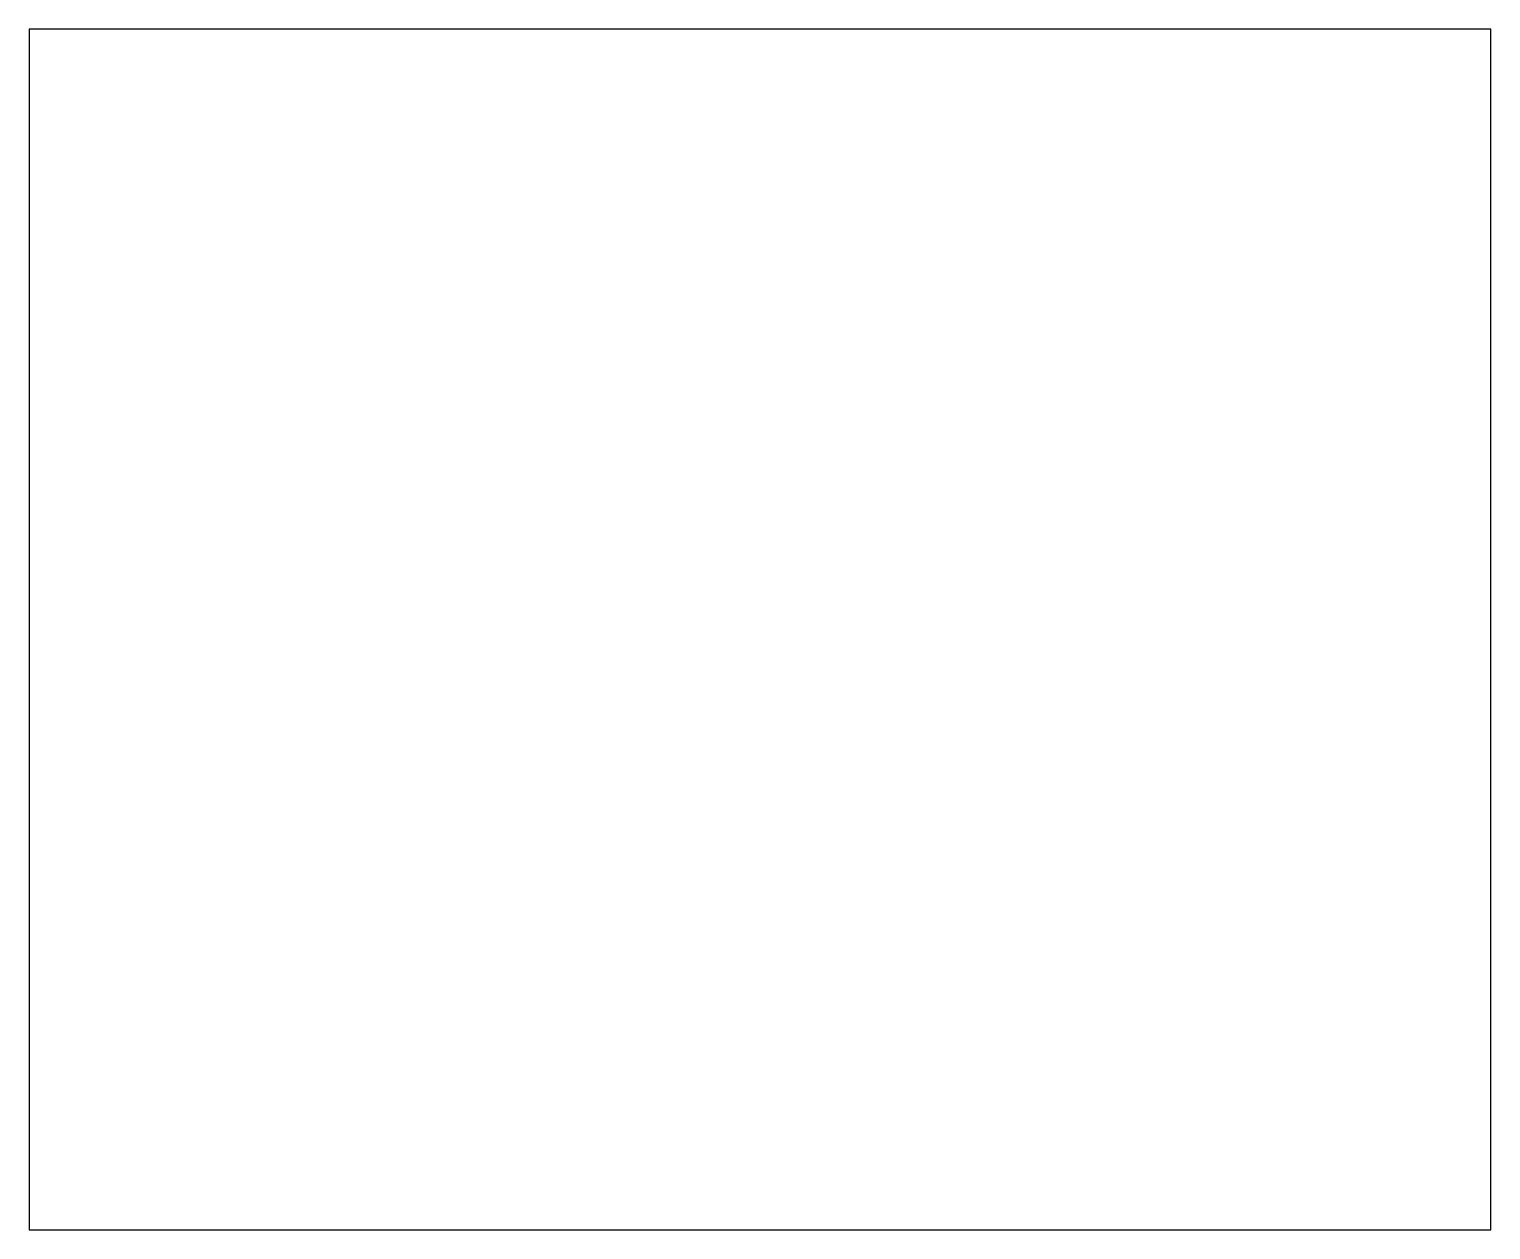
# Model space of a CAD drawing. Header units: millimetres. Extents: x -21.3 to 21.3, y 229 to 264.
import ezdxf

# ---------------------------------------------------------------- set-up
doc = ezdxf.new("R2010")
doc.units = ezdxf.units.MM
doc.layers.get('0').update_dxf_attribs({"linetype": 'CONTINUOUS'})

msp = doc.modelspace()

# ---------------------------------------------------------------- linework, layer by layer
msp.add_lwpolyline([(21.3, 229), (21.3, 264), (-21.3, 264), (-21.3, 229)], close=True)

doc.saveas('drawing.dxf')
